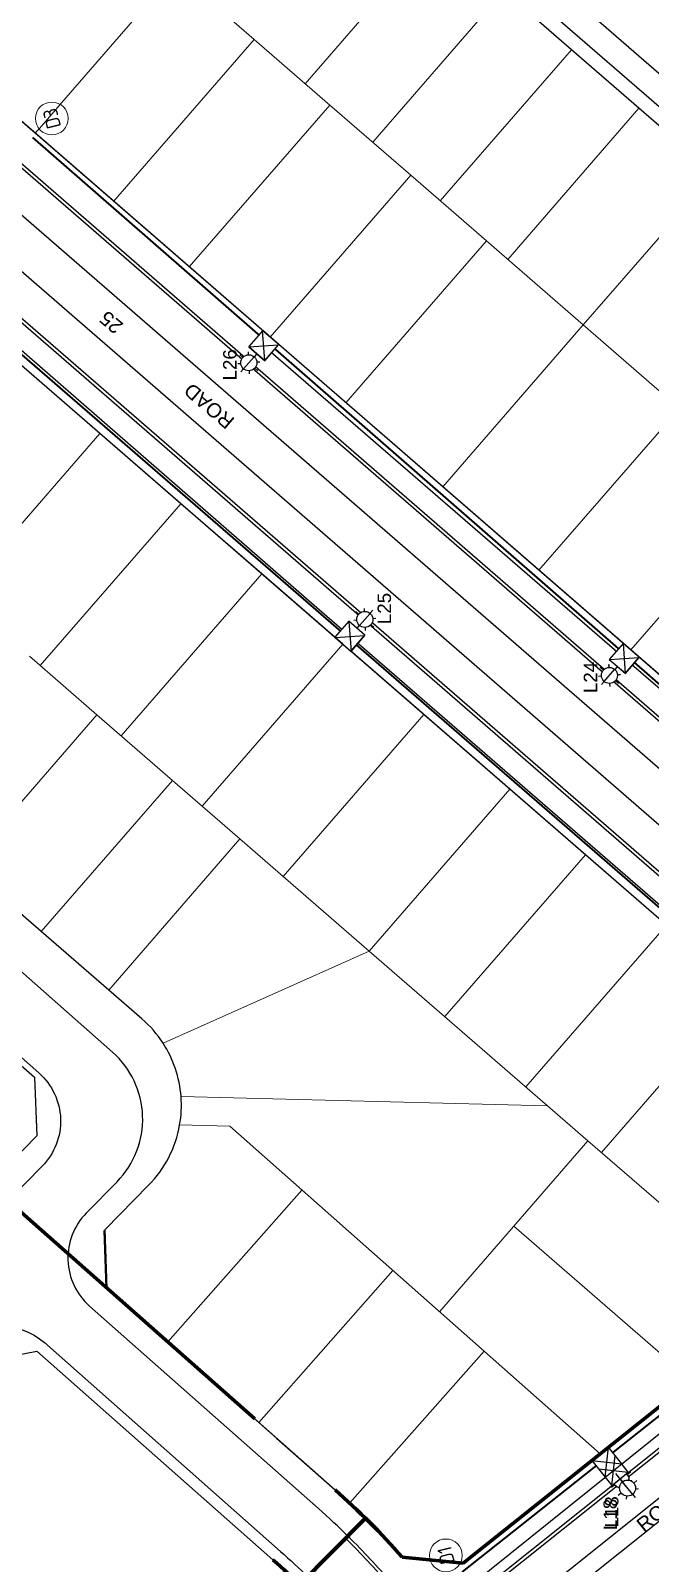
# Model space of a CAD drawing. Extents: x 294483 to 298631, y 6233899 to 6239242.
# Drawn here: x 296394.3 to 296481, y 6237020.1 to 6237234.5 of the extents above; entities that cross this region are included whole.
import ezdxf
from ezdxf.enums import TextEntityAlignment as Align

# ---------------------------------------------------------------- set-up
doc = ezdxf.new("R2010")
doc.units = 0
for name, color, linetype in [('_User Duct ID', 3, 'Continuous'), ('_USER_SITEPLAN', 7, 'Continuous'), ('_User_SLCP', 6, 'Continuous'), ('Equip_SP_SL_NEW', 2, 'Continuous'), ('Mains_SL_NEW_C57', 2, 'Continuous'), ('Notes', 7, 'Continuous'), ('SupportsOH_SP_TR_HV_LV_SL_EXT', 7, 'Continuous'), ('SupportsUG_SP_LV_SL_NEW', 2, 'Continuous'), ('Trench_SP_NEW', 2, 'Continuous')]:
    doc.layers.add(name, color=color, linetype=linetype)
doc.layers.add('Cadastre Land Parcels_SP_EXT', color=9, linetype='Continuous', lineweight=5)
doc.styles.add('iecARIAL', font='arial.ttf', dxfattribs={"height": 2})
doc.styles.add('POLE_LABEL', font='arial.ttf')
doc.styles.add('SL_LABEL', font='arial.ttf')
doc.styles.get("Standard").update_dxf_attribs({"font": 'isocp.shx'})
doc.linetypes.add('Cable 5', pattern='A,10,-1,["o",Standard,S=2,R=0,X=-1,Y=-0.7],-1e-05,["o",Standard,S=2,R=0,X=-0.2,Y=-0.7],-1.2', length=12.20001)
doc.linetypes.add('IE Trench HV', pattern='A,7,-0.2,["/",Standard,S=3,R=0,X=0.6,Y=-1.4],-2.5', length=9.7)

# ---------------------------------------------------------------- blocks, each defined once
blk = doc.blocks.new('*U24')
blk.add_line((0, 0), (0, 0))
for tag, p, flags in [('Z', (0, 0), 1), ('OPERATED_BY', (0, -9.61), 9)]:
    blk.add_attdef(tag, p, '', height=0.2, dxfattribs=dict(flags=flags))
at = {"style": 'SL_LABEL', "flags": 9}
blk.add_attdef('STREET_CODE', text='', height=0.2, dxfattribs=at).set_placement((0, -0.2), align=Align.MIDDLE_LEFT)
for tag, height, flags, p in [('STATE', 0.2, 9, (0, -2)), ('CONSTRUCTED_VOLTAGE', 0.2, 9, (0, -0.4)), ('CONTROL_TYPE', 0.2, 9, (0, -0.6)), ('LANTERN_PURPOSE', 0.2, 9, (0, -0.8)), ('LANTERN_TYPE', 0.2, 9, (0, -1)), ('NO_PHASES', 0.2, 9, (0, -1.2)), ('OPERATING_VOLTAGE', 0.2, 9, (0, -1.4)), ('ORIENTATION', 0.2, 9, (0, -1.6)), ('OWNED_BY', 0.2, 9, (0, -1.8)), ('USAGE', 0.2, 9, (0, -2.2)), ('CEXIST', 0.2, 9, (0, -2.4)), ('CNEW', 0.2, 9, (0, -2.6)), ('CNUMBER', 0.2, 9, (0, -2.8)), ('LNUMBER', 2.5, 8, (1.2, -2.8)), ('CREMOVE', 0.2, 9, (0, -3)), ('CREPLACE', 0.2, 9, (0, -3.2)), ('LKINGHEIGHT', 0.2, 9, (0, -3.4)), ('LBRACKET', 0.2, 9, (0, -3.6)), ('LBRACKETVOCAB', 0.2, 9, (0, -3.8)), ('LCATEGORY', 0.2, 9, (0, -4)), ('LCHARGE1', 0.2, 9, (0, -4.2)), ('LCHARGE1PERCENT', 0.2, 9, (0, -4.4)), ('LCHARGE2', 0.2, 9, (0, -4.6)), ('LCHARGE2PERCENT', 0.2, 9, (0, -4.8)), ('LCHARGE3', 0.2, 9, (0, -5)), ('LCHARGE3PERCENT', 0.2, 9, (0, -5.2)), ('LEXIST', 0.2, 9, (0, -5.4)), ('LLAMP', 0.2, 9, (0, -5.6)), ('LLAMPVOCAB', 0.2, 9, (0, -5.8)), ('SUBURB', 0.2, 9, (0, -8.6)), ('LMAST', 0.2, 9, (0, -6)), ('LMASTVOCAB', 0.2, 9, (0, -6.2)), ('LNEW', 0.2, 9, (0, -6.4)), ('LANTNUMBER', 0.2, 9, (0, -6.6)), ('LOUTREACH', 0.2, 9, (0, -7)), ('LOUTREACHVOCAB', 0.2, 9, (0, -7.2)), ('LRATECODE', 0.2, 9, (0, -7.4)), ('LREMOVE', 0.2, 9, (0, -7.6)), ('LREPLACE', 0.2, 9, (0, -7.8)), ('LTYPE', 0.2, 9, (0, -8)), ('LTYPEVOCAB', 0.2, 9, (0, -8.2)), ('LEGEND', 0.2, 9, (0, -8.4)), ('STREETNAME', 0.2, 9, (0, -8.8)), ('LOCATION', 0.2, 9, (0, -9)), ('NOTES', 0.2, 9, (0, -9.2)), ('MAINTAINED_BY', 0.2, 9, (0, -9.86))]:
    blk.add_attdef(tag, text='', height=height, dxfattribs=dict(flags=flags)).set_placement(p, align=Align.MIDDLE_LEFT)
at = {"color": 82, "lineweight": 25, "true_color": 0x23df20}
blk.add_wipeout([(0, 5.72), (-0.43, 5.65), (-0.86, 5.45), (-1.18, 5.14), (-1.35, 4.86), (-1.5, 4.22), (-1.33, 3.53), (-1.06, 3.16), (-0.61, 2.85), (0, 2.72), (0.67, 2.87), (1.06, 3.16), (1.35, 3.57), (1.5, 4.22), (1.39, 4.77), (1.06, 5.28), (0.64, 5.58)], dxfattribs=at)
for p, q in [((0, 5.72), (0, 6.47)), ((-2.25, 4.22), (-1.5, 4.22)), ((-1.46, 5.68), (-1.06, 5.28)), ((-1.46, 2.76), (-1.06, 3.16)), ((1.46, 5.68), (1.06, 5.28)), ((1.46, 2.76), (1.06, 3.16)), ((1.5, 4.22), (2.25, 4.22)), ((0, 0), (0, 2.72))]:
    blk.add_line(p, q)
blk.add_circle((0, 4.22), 1.5)
blk = doc.blocks.new('COLUMN_NEW')
at = {"flags": 1}
blk.add_attdef('Z', text='', height=0.2, dxfattribs=at).set_placement((1.5, -2.8), align=Align.MIDDLE_LEFT)
blk.add_wipeout([(-1.485, -1.485), (1.485, -1.485), (1.485, 1.485), (-1.485, 1.485)])
at = {"lineweight": -3}
blk.add_lwpolyline([(-1.485, -1.485), (1.485, -1.485), (1.485, 1.485), (-1.485, 1.485)], close=True, dxfattribs=at)
for tag, height, flags, p in [('ASSET_NUM', 2.5, 8, (2, 2)), ('STREET_CODE', 0.2, 9, (1.5, 0)), ('STATE', 0.2, 9, (1.5, -1)), ('SUBURB', 0.2, 9, (1.5, -1.8)), ('STREETNAME', 0.2, 9, (1.5, -2)), ('COLUMN_TYPE', 0.2, 9, (1.5, -0.2)), ('OWNED_BY', 0.2, 9, (1.5, -0.4)), ('OPERATED_BY', 0.2, 9, (1.5, -0.6)), ('MAINTAINED_BY', 0.2, 9, (1.5, -0.8)), ('USAGE', 0.2, 9, (1.5, -1.2)), ('LEGEND', 0.2, 9, (1.5, -1.4)), ('PARENT', 0.2, 9, (1.5, -1.6)), ('LOCATION', 0.2, 9, (1.5, -2.2)), ('NOTES', 0.2, 9, (1.5, -2.4)), ('LABEL_ALIGNMENT', 0.2, 9, (1.5, -2.6))]:
    blk.add_attdef(tag, text='', height=height, dxfattribs=dict(flags=flags)).set_placement(p, align=Align.MIDDLE_LEFT)
at = {"style": 'POLE_LABEL', "flags": 9}
blk.add_attdef('STRUCTURE_PLANT_NUMBER', text='', height=0.2, dxfattribs=at).set_placement((1.5, 0.242), align=Align.MIDDLE_LEFT)
blk = doc.blocks.new('*U68')
blk.add_line((0, 0), (0, 0))
for tag, p, flags in [('Z', (0, 0), 1), ('OPERATED_BY', (0, -9.61), 9)]:
    blk.add_attdef(tag, p, '', height=0.2, dxfattribs=dict(flags=flags))
at = {"style": 'SL_LABEL', "flags": 9}
blk.add_attdef('STREET_CODE', text='', height=0.2, dxfattribs=at).set_placement((0, -0.2), align=Align.MIDDLE_LEFT)
for tag, height, flags, p in [('STATE', 0.2, 9, (0, -2)), ('CONSTRUCTED_VOLTAGE', 0.2, 9, (0, -0.4)), ('CONTROL_TYPE', 0.2, 9, (0, -0.6)), ('LANTERN_PURPOSE', 0.2, 9, (0, -0.8)), ('LANTERN_TYPE', 0.2, 9, (0, -1)), ('NO_PHASES', 0.2, 9, (0, -1.2)), ('OPERATING_VOLTAGE', 0.2, 9, (0, -1.4)), ('ORIENTATION', 0.2, 9, (0, -1.6)), ('OWNED_BY', 0.2, 9, (0, -1.8)), ('USAGE', 0.2, 9, (0, -2.2)), ('CEXIST', 0.2, 9, (0, -2.4)), ('CNEW', 0.2, 9, (0, -2.6)), ('CNUMBER', 0.2, 9, (0, -2.8)), ('LNUMBER', 2.5, 8, (1.2, -2.8)), ('CREMOVE', 0.2, 9, (0, -3)), ('CREPLACE', 0.2, 9, (0, -3.2)), ('LKINGHEIGHT', 0.2, 9, (0, -3.4)), ('LBRACKET', 0.2, 9, (0, -3.6)), ('LBRACKETVOCAB', 0.2, 9, (0, -3.8)), ('LCATEGORY', 0.2, 9, (0, -4)), ('LCHARGE1', 0.2, 9, (0, -4.2)), ('LCHARGE1PERCENT', 0.2, 9, (0, -4.4)), ('LCHARGE2', 0.2, 9, (0, -4.6)), ('LCHARGE2PERCENT', 0.2, 9, (0, -4.8)), ('LCHARGE3', 0.2, 9, (0, -5)), ('LCHARGE3PERCENT', 0.2, 9, (0, -5.2)), ('LEXIST', 0.2, 9, (0, -5.4)), ('LLAMP', 0.2, 9, (0, -5.6)), ('LLAMPVOCAB', 0.2, 9, (0, -5.8)), ('SUBURB', 0.2, 9, (0, -8.6)), ('LMAST', 0.2, 9, (0, -6)), ('LMASTVOCAB', 0.2, 9, (0, -6.2)), ('LNEW', 0.2, 9, (0, -6.4)), ('LANTNUMBER', 0.2, 9, (0, -6.6)), ('LOUTREACH', 0.2, 9, (0, -7)), ('LOUTREACHVOCAB', 0.2, 9, (0, -7.2)), ('LRATECODE', 0.2, 9, (0, -7.4)), ('LREMOVE', 0.2, 9, (0, -7.6)), ('LREPLACE', 0.2, 9, (0, -7.8)), ('LTYPE', 0.2, 9, (0, -8)), ('LTYPEVOCAB', 0.2, 9, (0, -8.2)), ('LEGEND', 0.2, 9, (0, -8.4)), ('STREETNAME', 0.2, 9, (0, -8.8)), ('LOCATION', 0.2, 9, (0, -9)), ('NOTES', 0.2, 9, (0, -9.2)), ('MAINTAINED_BY', 0.2, 9, (0, -9.86))]:
    blk.add_attdef(tag, text='', height=height, dxfattribs=dict(flags=flags)).set_placement(p, align=Align.MIDDLE_LEFT)
at = {"color": 82, "lineweight": 25, "true_color": 0x23df20}
blk.add_wipeout([(0, 5.72), (-0.43, 5.65), (-0.86, 5.45), (-1.18, 5.14), (-1.35, 4.86), (-1.5, 4.22), (-1.33, 3.53), (-1.06, 3.16), (-0.61, 2.85), (0, 2.72), (0.67, 2.87), (1.06, 3.16), (1.35, 3.57), (1.5, 4.22), (1.39, 4.77), (1.06, 5.28), (0.64, 5.58)], dxfattribs=at)
for p, q in [((0, 5.72), (0, 6.47)), ((-2.25, 4.22), (-1.5, 4.22)), ((-1.46, 5.68), (-1.06, 5.28)), ((-1.46, 2.76), (-1.06, 3.16)), ((1.46, 5.68), (1.06, 5.28)), ((1.46, 2.76), (1.06, 3.16)), ((1.5, 4.22), (2.25, 4.22)), ((0, 0), (0, 2.72))]:
    blk.add_line(p, q)
blk.add_circle((0, 4.22), 1.5)
blk = doc.blocks.new('*U67')
blk.add_line((0, 0), (0, 0))
for tag, p, flags in [('Z', (0, 0), 1), ('OPERATED_BY', (0, -9.61), 9)]:
    blk.add_attdef(tag, p, '', height=0.2, dxfattribs=dict(flags=flags))
at = {"style": 'SL_LABEL', "flags": 9}
blk.add_attdef('STREET_CODE', text='', height=0.2, dxfattribs=at).set_placement((0, -0.2), align=Align.MIDDLE_LEFT)
for tag, height, flags, p in [('STATE', 0.2, 9, (0, -2)), ('CONSTRUCTED_VOLTAGE', 0.2, 9, (0, -0.4)), ('CONTROL_TYPE', 0.2, 9, (0, -0.6)), ('LANTERN_PURPOSE', 0.2, 9, (0, -0.8)), ('LANTERN_TYPE', 0.2, 9, (0, -1)), ('NO_PHASES', 0.2, 9, (0, -1.2)), ('OPERATING_VOLTAGE', 0.2, 9, (0, -1.4)), ('ORIENTATION', 0.2, 9, (0, -1.6)), ('OWNED_BY', 0.2, 9, (0, -1.8)), ('USAGE', 0.2, 9, (0, -2.2)), ('CEXIST', 0.2, 9, (0, -2.4)), ('CNEW', 0.2, 9, (0, -2.6)), ('CNUMBER', 0.2, 9, (0, -2.8)), ('LNUMBER', 2.5, 8, (1.2, -2.8)), ('CREMOVE', 0.2, 9, (0, -3)), ('CREPLACE', 0.2, 9, (0, -3.2)), ('LKINGHEIGHT', 0.2, 9, (0, -3.4)), ('LBRACKET', 0.2, 9, (0, -3.6)), ('LBRACKETVOCAB', 0.2, 9, (0, -3.8)), ('LCATEGORY', 0.2, 9, (0, -4)), ('LCHARGE1', 0.2, 9, (0, -4.2)), ('LCHARGE1PERCENT', 0.2, 9, (0, -4.4)), ('LCHARGE2', 0.2, 9, (0, -4.6)), ('LCHARGE2PERCENT', 0.2, 9, (0, -4.8)), ('LCHARGE3', 0.2, 9, (0, -5)), ('LCHARGE3PERCENT', 0.2, 9, (0, -5.2)), ('LEXIST', 0.2, 9, (0, -5.4)), ('LLAMP', 0.2, 9, (0, -5.6)), ('LLAMPVOCAB', 0.2, 9, (0, -5.8)), ('SUBURB', 0.2, 9, (0, -8.6)), ('LMAST', 0.2, 9, (0, -6)), ('LMASTVOCAB', 0.2, 9, (0, -6.2)), ('LNEW', 0.2, 9, (0, -6.4)), ('LANTNUMBER', 0.2, 9, (0, -6.6)), ('LOUTREACH', 0.2, 9, (0, -7)), ('LOUTREACHVOCAB', 0.2, 9, (0, -7.2)), ('LRATECODE', 0.2, 9, (0, -7.4)), ('LREMOVE', 0.2, 9, (0, -7.6)), ('LREPLACE', 0.2, 9, (0, -7.8)), ('LTYPE', 0.2, 9, (0, -8)), ('LTYPEVOCAB', 0.2, 9, (0, -8.2)), ('LEGEND', 0.2, 9, (0, -8.4)), ('STREETNAME', 0.2, 9, (0, -8.8)), ('LOCATION', 0.2, 9, (0, -9)), ('NOTES', 0.2, 9, (0, -9.2)), ('MAINTAINED_BY', 0.2, 9, (0, -9.86))]:
    blk.add_attdef(tag, text='', height=height, dxfattribs=dict(flags=flags)).set_placement(p, align=Align.MIDDLE_LEFT)
at = {"color": 82, "lineweight": 25, "true_color": 0x23df20}
blk.add_wipeout([(0, 5.72), (-0.43, 5.65), (-0.86, 5.45), (-1.18, 5.14), (-1.35, 4.86), (-1.5, 4.22), (-1.33, 3.53), (-1.06, 3.16), (-0.61, 2.85), (0, 2.72), (0.67, 2.87), (1.06, 3.16), (1.35, 3.57), (1.5, 4.22), (1.39, 4.77), (1.06, 5.28), (0.64, 5.58)], dxfattribs=at)
for p, q in [((0, 5.72), (0, 6.47)), ((-2.25, 4.22), (-1.5, 4.22)), ((-1.46, 5.68), (-1.06, 5.28)), ((-1.46, 2.76), (-1.06, 3.16)), ((1.46, 5.68), (1.06, 5.28)), ((1.46, 2.76), (1.06, 3.16)), ((1.5, 4.22), (2.25, 4.22)), ((0, 0), (0, 2.72))]:
    blk.add_line(p, q)
blk.add_circle((0, 4.22), 1.5)
blk = doc.blocks.new('*U73')
blk.add_line((0, 0), (0, 0))
for tag, p, flags in [('Z', (0, 0), 1), ('OPERATED_BY', (0, -9.61), 9)]:
    blk.add_attdef(tag, p, '', height=0.2, dxfattribs=dict(flags=flags))
at = {"style": 'SL_LABEL', "flags": 9}
blk.add_attdef('STREET_CODE', text='', height=0.2, dxfattribs=at).set_placement((0, -0.2), align=Align.MIDDLE_LEFT)
for tag, height, flags, p in [('STATE', 0.2, 9, (0, -2)), ('CONSTRUCTED_VOLTAGE', 0.2, 9, (0, -0.4)), ('CONTROL_TYPE', 0.2, 9, (0, -0.6)), ('LANTERN_PURPOSE', 0.2, 9, (0, -0.8)), ('LANTERN_TYPE', 0.2, 9, (0, -1)), ('NO_PHASES', 0.2, 9, (0, -1.2)), ('OPERATING_VOLTAGE', 0.2, 9, (0, -1.4)), ('ORIENTATION', 0.2, 9, (0, -1.6)), ('OWNED_BY', 0.2, 9, (0, -1.8)), ('USAGE', 0.2, 9, (0, -2.2)), ('CEXIST', 0.2, 9, (0, -2.4)), ('CNEW', 0.2, 9, (0, -2.6)), ('CNUMBER', 0.2, 9, (0, -2.8)), ('LNUMBER', 2.5, 8, (1.2, -2.8)), ('CREMOVE', 0.2, 9, (0, -3)), ('CREPLACE', 0.2, 9, (0, -3.2)), ('LKINGHEIGHT', 0.2, 9, (0, -3.4)), ('LBRACKET', 0.2, 9, (0, -3.6)), ('LBRACKETVOCAB', 0.2, 9, (0, -3.8)), ('LCATEGORY', 0.2, 9, (0, -4)), ('LCHARGE1', 0.2, 9, (0, -4.2)), ('LCHARGE1PERCENT', 0.2, 9, (0, -4.4)), ('LCHARGE2', 0.2, 9, (0, -4.6)), ('LCHARGE2PERCENT', 0.2, 9, (0, -4.8)), ('LCHARGE3', 0.2, 9, (0, -5)), ('LCHARGE3PERCENT', 0.2, 9, (0, -5.2)), ('LEXIST', 0.2, 9, (0, -5.4)), ('LLAMP', 0.2, 9, (0, -5.6)), ('LLAMPVOCAB', 0.2, 9, (0, -5.8)), ('SUBURB', 0.2, 9, (0, -8.6)), ('LMAST', 0.2, 9, (0, -6)), ('LMASTVOCAB', 0.2, 9, (0, -6.2)), ('LNEW', 0.2, 9, (0, -6.4)), ('LANTNUMBER', 0.2, 9, (0, -6.6)), ('LOUTREACH', 0.2, 9, (0, -7)), ('LOUTREACHVOCAB', 0.2, 9, (0, -7.2)), ('LRATECODE', 0.2, 9, (0, -7.4)), ('LREMOVE', 0.2, 9, (0, -7.6)), ('LREPLACE', 0.2, 9, (0, -7.8)), ('LTYPE', 0.2, 9, (0, -8)), ('LTYPEVOCAB', 0.2, 9, (0, -8.2)), ('LEGEND', 0.2, 9, (0, -8.4)), ('STREETNAME', 0.2, 9, (0, -8.8)), ('LOCATION', 0.2, 9, (0, -9)), ('NOTES', 0.2, 9, (0, -9.2)), ('MAINTAINED_BY', 0.2, 9, (0, -9.86))]:
    blk.add_attdef(tag, text='', height=height, dxfattribs=dict(flags=flags)).set_placement(p, align=Align.MIDDLE_LEFT)
at = {"color": 82, "lineweight": 25, "true_color": 0x23df20}
blk.add_wipeout([(0, 5.72), (-0.43, 5.65), (-0.86, 5.45), (-1.18, 5.14), (-1.35, 4.86), (-1.5, 4.22), (-1.33, 3.53), (-1.06, 3.16), (-0.61, 2.85), (0, 2.72), (0.67, 2.87), (1.06, 3.16), (1.35, 3.57), (1.5, 4.22), (1.39, 4.77), (1.06, 5.28), (0.64, 5.58)], dxfattribs=at)
for p, q in [((0, 5.72), (0, 6.47)), ((-2.25, 4.22), (-1.5, 4.22)), ((-1.46, 5.68), (-1.06, 5.28)), ((-1.46, 2.76), (-1.06, 3.16)), ((1.46, 5.68), (1.06, 5.28)), ((1.46, 2.76), (1.06, 3.16)), ((1.5, 4.22), (2.25, 4.22)), ((0, 0), (0, 2.72))]:
    blk.add_line(p, q)
blk.add_circle((0, 4.22), 1.5)
blk = doc.blocks.new('*U91')
blk.add_line((0, 0), (0, 0))
for tag, p, flags in [('Z', (0, 0), 1), ('OPERATED_BY', (0, -9.61), 9)]:
    blk.add_attdef(tag, p, '', height=0.2, dxfattribs=dict(flags=flags))
at = {"style": 'SL_LABEL', "flags": 9}
blk.add_attdef('STREET_CODE', text='', height=0.2, dxfattribs=at).set_placement((0, -0.2), align=Align.MIDDLE_LEFT)
for tag, height, flags, p in [('STATE', 0.2, 9, (0, -2)), ('CONSTRUCTED_VOLTAGE', 0.2, 9, (0, -0.4)), ('CONTROL_TYPE', 0.2, 9, (0, -0.6)), ('LANTERN_PURPOSE', 0.2, 9, (0, -0.8)), ('LANTERN_TYPE', 0.2, 9, (0, -1)), ('NO_PHASES', 0.2, 9, (0, -1.2)), ('OPERATING_VOLTAGE', 0.2, 9, (0, -1.4)), ('ORIENTATION', 0.2, 9, (0, -1.6)), ('OWNED_BY', 0.2, 9, (0, -1.8)), ('USAGE', 0.2, 9, (0, -2.2)), ('CEXIST', 0.2, 9, (0, -2.4)), ('CNEW', 0.2, 9, (0, -2.6)), ('CNUMBER', 0.2, 9, (0, -2.8)), ('LNUMBER', 2.5, 8, (1.2, -2.8)), ('CREMOVE', 0.2, 9, (0, -3)), ('CREPLACE', 0.2, 9, (0, -3.2)), ('LKINGHEIGHT', 0.2, 9, (0, -3.4)), ('LBRACKET', 0.2, 9, (0, -3.6)), ('LBRACKETVOCAB', 0.2, 9, (0, -3.8)), ('LCATEGORY', 0.2, 9, (0, -4)), ('LCHARGE1', 0.2, 9, (0, -4.2)), ('LCHARGE1PERCENT', 0.2, 9, (0, -4.4)), ('LCHARGE2', 0.2, 9, (0, -4.6)), ('LCHARGE2PERCENT', 0.2, 9, (0, -4.8)), ('LCHARGE3', 0.2, 9, (0, -5)), ('LCHARGE3PERCENT', 0.2, 9, (0, -5.2)), ('LEXIST', 0.2, 9, (0, -5.4)), ('LLAMP', 0.2, 9, (0, -5.6)), ('LLAMPVOCAB', 0.2, 9, (0, -5.8)), ('SUBURB', 0.2, 9, (0, -8.6)), ('LMAST', 0.2, 9, (0, -6)), ('LMASTVOCAB', 0.2, 9, (0, -6.2)), ('LNEW', 0.2, 9, (0, -6.4)), ('LANTNUMBER', 0.2, 9, (0, -6.6)), ('LOUTREACH', 0.2, 9, (0, -7)), ('LOUTREACHVOCAB', 0.2, 9, (0, -7.2)), ('LRATECODE', 0.2, 9, (0, -7.4)), ('LREMOVE', 0.2, 9, (0, -7.6)), ('LREPLACE', 0.2, 9, (0, -7.8)), ('LTYPE', 0.2, 9, (0, -8)), ('LTYPEVOCAB', 0.2, 9, (0, -8.2)), ('LEGEND', 0.2, 9, (0, -8.4)), ('STREETNAME', 0.2, 9, (0, -8.8)), ('LOCATION', 0.2, 9, (0, -9)), ('NOTES', 0.2, 9, (0, -9.2)), ('MAINTAINED_BY', 0.2, 9, (0, -9.86))]:
    blk.add_attdef(tag, text='', height=height, dxfattribs=dict(flags=flags)).set_placement(p, align=Align.MIDDLE_LEFT)
at = {"color": 82, "lineweight": 25, "true_color": 0x23df20}
blk.add_wipeout([(0, 5.72), (-0.43, 5.65), (-0.86, 5.45), (-1.18, 5.14), (-1.35, 4.86), (-1.5, 4.22), (-1.33, 3.53), (-1.06, 3.16), (-0.61, 2.85), (0, 2.72), (0.67, 2.87), (1.06, 3.16), (1.35, 3.57), (1.5, 4.22), (1.39, 4.77), (1.06, 5.28), (0.64, 5.58)], dxfattribs=at)
for p, q in [((0, 5.72), (0, 6.47)), ((-2.25, 4.22), (-1.5, 4.22)), ((-1.46, 5.68), (-1.06, 5.28)), ((-1.46, 2.76), (-1.06, 3.16)), ((1.46, 5.68), (1.06, 5.28)), ((1.46, 2.76), (1.06, 3.16)), ((1.5, 4.22), (2.25, 4.22)), ((0, 0), (0, 2.72))]:
    blk.add_line(p, q)
blk.add_circle((0, 4.22), 1.5)
blk = doc.blocks.new('*U93')
blk.add_line((0, 0), (0, 0))
for tag, p, flags in [('Z', (0, 0), 1), ('OPERATED_BY', (0, -9.61), 9)]:
    blk.add_attdef(tag, p, '', height=0.2, dxfattribs=dict(flags=flags))
at = {"style": 'SL_LABEL', "flags": 9}
blk.add_attdef('STREET_CODE', text='', height=0.2, dxfattribs=at).set_placement((0, -0.2), align=Align.MIDDLE_LEFT)
for tag, height, flags, p in [('STATE', 0.2, 9, (0, -2)), ('CONSTRUCTED_VOLTAGE', 0.2, 9, (0, -0.4)), ('CONTROL_TYPE', 0.2, 9, (0, -0.6)), ('LANTERN_PURPOSE', 0.2, 9, (0, -0.8)), ('LANTERN_TYPE', 0.2, 9, (0, -1)), ('NO_PHASES', 0.2, 9, (0, -1.2)), ('OPERATING_VOLTAGE', 0.2, 9, (0, -1.4)), ('ORIENTATION', 0.2, 9, (0, -1.6)), ('OWNED_BY', 0.2, 9, (0, -1.8)), ('USAGE', 0.2, 9, (0, -2.2)), ('CEXIST', 0.2, 9, (0, -2.4)), ('CNEW', 0.2, 9, (0, -2.6)), ('CNUMBER', 0.2, 9, (0, -2.8)), ('LNUMBER', 2.5, 8, (1.2, -2.8)), ('CREMOVE', 0.2, 9, (0, -3)), ('CREPLACE', 0.2, 9, (0, -3.2)), ('LKINGHEIGHT', 0.2, 9, (0, -3.4)), ('LBRACKET', 0.2, 9, (0, -3.6)), ('LBRACKETVOCAB', 0.2, 9, (0, -3.8)), ('LCATEGORY', 0.2, 9, (0, -4)), ('LCHARGE1', 0.2, 9, (0, -4.2)), ('LCHARGE1PERCENT', 0.2, 9, (0, -4.4)), ('LCHARGE2', 0.2, 9, (0, -4.6)), ('LCHARGE2PERCENT', 0.2, 9, (0, -4.8)), ('LCHARGE3', 0.2, 9, (0, -5)), ('LCHARGE3PERCENT', 0.2, 9, (0, -5.2)), ('LEXIST', 0.2, 9, (0, -5.4)), ('LLAMP', 0.2, 9, (0, -5.6)), ('LLAMPVOCAB', 0.2, 9, (0, -5.8)), ('SUBURB', 0.2, 9, (0, -8.6)), ('LMAST', 0.2, 9, (0, -6)), ('LMASTVOCAB', 0.2, 9, (0, -6.2)), ('LNEW', 0.2, 9, (0, -6.4)), ('LANTNUMBER', 0.2, 9, (0, -6.6)), ('LOUTREACH', 0.2, 9, (0, -7)), ('LOUTREACHVOCAB', 0.2, 9, (0, -7.2)), ('LRATECODE', 0.2, 9, (0, -7.4)), ('LREMOVE', 0.2, 9, (0, -7.6)), ('LREPLACE', 0.2, 9, (0, -7.8)), ('LTYPE', 0.2, 9, (0, -8)), ('LTYPEVOCAB', 0.2, 9, (0, -8.2)), ('LEGEND', 0.2, 9, (0, -8.4)), ('STREETNAME', 0.2, 9, (0, -8.8)), ('LOCATION', 0.2, 9, (0, -9)), ('NOTES', 0.2, 9, (0, -9.2)), ('MAINTAINED_BY', 0.2, 9, (0, -9.86))]:
    blk.add_attdef(tag, text='', height=height, dxfattribs=dict(flags=flags)).set_placement(p, align=Align.MIDDLE_LEFT)
at = {"color": 82, "lineweight": 25, "true_color": 0x23df20}
blk.add_wipeout([(0, 5.72), (-0.43, 5.65), (-0.86, 5.45), (-1.18, 5.14), (-1.35, 4.86), (-1.5, 4.22), (-1.33, 3.53), (-1.06, 3.16), (-0.61, 2.85), (0, 2.72), (0.67, 2.87), (1.06, 3.16), (1.35, 3.57), (1.5, 4.22), (1.39, 4.77), (1.06, 5.28), (0.64, 5.58)], dxfattribs=at)
for p, q in [((0, 5.72), (0, 6.47)), ((-2.25, 4.22), (-1.5, 4.22)), ((-1.46, 5.68), (-1.06, 5.28)), ((-1.46, 2.76), (-1.06, 3.16)), ((1.46, 5.68), (1.06, 5.28)), ((1.46, 2.76), (1.06, 3.16)), ((1.5, 4.22), (2.25, 4.22)), ((0, 0), (0, 2.72))]:
    blk.add_line(p, q)
blk.add_circle((0, 4.22), 1.5)
blk = doc.blocks.new('*U94')
blk.add_line((0, 0), (0, 0))
for tag, p, flags in [('Z', (0, 0), 1), ('OPERATED_BY', (0, -9.61), 9)]:
    blk.add_attdef(tag, p, '', height=0.2, dxfattribs=dict(flags=flags))
at = {"style": 'SL_LABEL', "flags": 9}
blk.add_attdef('STREET_CODE', text='', height=0.2, dxfattribs=at).set_placement((0, -0.2), align=Align.MIDDLE_LEFT)
for tag, height, flags, p in [('STATE', 0.2, 9, (0, -2)), ('CONSTRUCTED_VOLTAGE', 0.2, 9, (0, -0.4)), ('CONTROL_TYPE', 0.2, 9, (0, -0.6)), ('LANTERN_PURPOSE', 0.2, 9, (0, -0.8)), ('LANTERN_TYPE', 0.2, 9, (0, -1)), ('NO_PHASES', 0.2, 9, (0, -1.2)), ('OPERATING_VOLTAGE', 0.2, 9, (0, -1.4)), ('ORIENTATION', 0.2, 9, (0, -1.6)), ('OWNED_BY', 0.2, 9, (0, -1.8)), ('USAGE', 0.2, 9, (0, -2.2)), ('CEXIST', 0.2, 9, (0, -2.4)), ('CNEW', 0.2, 9, (0, -2.6)), ('CNUMBER', 0.2, 9, (0, -2.8)), ('LNUMBER', 2.5, 8, (1.2, -2.8)), ('CREMOVE', 0.2, 9, (0, -3)), ('CREPLACE', 0.2, 9, (0, -3.2)), ('LKINGHEIGHT', 0.2, 9, (0, -3.4)), ('LBRACKET', 0.2, 9, (0, -3.6)), ('LBRACKETVOCAB', 0.2, 9, (0, -3.8)), ('LCATEGORY', 0.2, 9, (0, -4)), ('LCHARGE1', 0.2, 9, (0, -4.2)), ('LCHARGE1PERCENT', 0.2, 9, (0, -4.4)), ('LCHARGE2', 0.2, 9, (0, -4.6)), ('LCHARGE2PERCENT', 0.2, 9, (0, -4.8)), ('LCHARGE3', 0.2, 9, (0, -5)), ('LCHARGE3PERCENT', 0.2, 9, (0, -5.2)), ('LEXIST', 0.2, 9, (0, -5.4)), ('LLAMP', 0.2, 9, (0, -5.6)), ('LLAMPVOCAB', 0.2, 9, (0, -5.8)), ('SUBURB', 0.2, 9, (0, -8.6)), ('LMAST', 0.2, 9, (0, -6)), ('LMASTVOCAB', 0.2, 9, (0, -6.2)), ('LNEW', 0.2, 9, (0, -6.4)), ('LANTNUMBER', 0.2, 9, (0, -6.6)), ('LOUTREACH', 0.2, 9, (0, -7)), ('LOUTREACHVOCAB', 0.2, 9, (0, -7.2)), ('LRATECODE', 0.2, 9, (0, -7.4)), ('LREMOVE', 0.2, 9, (0, -7.6)), ('LREPLACE', 0.2, 9, (0, -7.8)), ('LTYPE', 0.2, 9, (0, -8)), ('LTYPEVOCAB', 0.2, 9, (0, -8.2)), ('LEGEND', 0.2, 9, (0, -8.4)), ('STREETNAME', 0.2, 9, (0, -8.8)), ('LOCATION', 0.2, 9, (0, -9)), ('NOTES', 0.2, 9, (0, -9.2)), ('MAINTAINED_BY', 0.2, 9, (0, -9.86))]:
    blk.add_attdef(tag, text='', height=height, dxfattribs=dict(flags=flags)).set_placement(p, align=Align.MIDDLE_LEFT)
at = {"color": 82, "lineweight": 25, "true_color": 0x23df20}
blk.add_wipeout([(0, 5.72), (-0.43, 5.65), (-0.86, 5.45), (-1.18, 5.14), (-1.35, 4.86), (-1.5, 4.22), (-1.33, 3.53), (-1.06, 3.16), (-0.61, 2.85), (0, 2.72), (0.67, 2.87), (1.06, 3.16), (1.35, 3.57), (1.5, 4.22), (1.39, 4.77), (1.06, 5.28), (0.64, 5.58)], dxfattribs=at)
for p, q in [((0, 5.72), (0, 6.47)), ((-2.25, 4.22), (-1.5, 4.22)), ((-1.46, 5.68), (-1.06, 5.28)), ((-1.46, 2.76), (-1.06, 3.16)), ((1.46, 5.68), (1.06, 5.28)), ((1.46, 2.76), (1.06, 3.16)), ((1.5, 4.22), (2.25, 4.22)), ((0, 0), (0, 2.72))]:
    blk.add_line(p, q)
blk.add_circle((0, 4.22), 1.5)
blk = doc.blocks.new('DUCT_INDICATOR')
at = {"color": 7, "lineweight": 9}
blk.add_attdef('CODE', text='', height=1.8, dxfattribs=at).set_placement((-4.4, 4.91), align=Align.MIDDLE_CENTER)
at = {"color": 7, "linetype": 'Continuous'}
blk.add_wipeout([(0, 2.87), (-0.98, 2.7), (-1.6, 2.39), (-2.18, 1.88), (-2.67, 1.06), (-2.87, 0), (-2.74, -0.87), (-2.4, -1.58), (-1.97, -2.09), (-1.13, -2.64), (-0.48, -2.83), (0.75, -2.78), (1.67, -2.34), (2.39, -1.59), (2.69, -1), (2.84, -0.42), (2.87, 0), (2.82, 0.56), (2.68, 1.05), (2.49, 1.44), (2.19, 1.86), (1.81, 2.23), (1.32, 2.55), (0.85, 2.75)], dxfattribs=at)
at = {"color": 7, "lineweight": 18}
blk.add_circle((0, 0), 2.87, dxfattribs=at)
at = {"color": 7, "lineweight": 9, "flags": 1}
blk.add_attdef('Z', (0, 0), '', height=0.2, dxfattribs=at)

msp = doc.modelspace()

# ---------------------------------------------------------------- linework, layer by layer
at = {"layer": 'Cadastre Land Parcels_SP_EXT'}
for p, q in [((296386.34038, 6237048.05412), (296395.16838, 6237049.74405)), ((296395.16838, 6237049.74405), (296428.18773, 6237020.53599)), ((296446.2706, 6237020.93019), (296454.79848, 6237020.06745))]:
    msp.add_line(p, q, dxfattribs=at)
at = {"layer": 'Mains_SL_NEW_C57', "color": 2, "linetype": 'Cable 5', "ltscale": 0.5, "elevation": 12, "flags": 128}
msp.add_lwpolyline([(296520.46067, 6237073.52197), (296519.97389, 6237077.21057), (296515.49065, 6237082.41302), (296512.56145, 6237085.50968), (296492.86841, 6237102.97928), (296434.33686, 6237153.78068), (296381.38244, 6237199.84732)], dxfattribs=at)
at = {"layer": 'Mains_SL_NEW_C57', "color": 2, "linetype": 'Cable 5', "ltscale": 0.5, "flags": 128}
msp.add_lwpolyline([(296541.77719, 6237095.25899, 0.036623618), (296538.35054, 6237096.0088, -0.061111349), (296533.27864, 6237098.60589), (296477.33651, 6237146.69327), (296426.8839, 6237190.4526)], format="xyb", dxfattribs=at)
at = {"layer": 'Mains_SL_NEW_C57', "color": 2, "linetype": 'Cable 5', "ltscale": 0.5, "elevation": 12, "flags": 128}
msp.add_lwpolyline([(296520.46067, 6237073.52197, -0.140132847), (296515.58438, 6237065.16133), (296489.29273, 6237043.84448), (296436.19798, 6237001.1472, 0.044848005), (296396.45053, 6236963.04887, 0.056759323), (296342.44768, 6236891.61321), (296325.02173, 6236860.40955), (296306.34047, 6236818.52318), (296294.83664, 6236813.90097, 0.056164075), (296271.41304, 6236821.48532)], format="xyb", dxfattribs=at)
at = {"layer": 'Notes'}
for p, q in [((296562.79188, 6237158.56845), (296434.12571, 6237270.24194)), ((296469.92984, 6237231.8837), (296460.48964, 6237240.07715)), ((296479.37004, 6237223.69025), (296469.92984, 6237231.8837)), ((296489.94307, 6237214.51359), (296479.37004, 6237223.69025)), ((296403.96296, 6237178.17683), (296393.38993, 6237187.3535)), ((296415.2912, 6237168.34469), (296403.96296, 6237178.17683)), ((296426.61944, 6237158.51255), (296415.2912, 6237168.34469)), ((296333.17498, 6237155.78268), (296405.74503, 6237091.58902)), ((296461.3175, 6237128.39699), (296449.27591, 6237138.84827)), ((296471.89052, 6237119.22033), (296461.3175, 6237128.39699)), ((296395.77637, 6237108.48301), (296385.20335, 6237117.65967)), ((296483.21876, 6237109.38819), (296471.89052, 6237119.22033)), ((296405.21657, 6237100.28955), (296395.77637, 6237108.48301)), ((296376.6756, 6237103.87519), (296394.8434, 6237088.10677)), ((296409.86233, 6237096.25736), (296405.21657, 6237100.28955)), ((296394.8434, 6237088.10677), (296395.17168, 6237079.89201)), ((296395.17168, 6237079.89201), (296388.51958, 6237073.11503)), ((296406.38371, 6237073.47011), (296402.08019, 6237069.08581)), ((296410.79313, 6237072.96588), (296404.72299, 6237066.78179)), ((296404.85896, 6237058.66173), (296404.57794, 6237066.63405)), ((296405.01405, 6237058.52454), (296404.72299, 6237066.78179)), ((296404.85896, 6237058.66173), (296428.67667, 6237037.59318)), ((296402.54004, 6237056.04019), (296434.54827, 6237027.7265)), ((296386.34038, 6237048.05412), (296395.16838, 6237049.74405)), ((296386.34038, 6237048.05412), (296395.16838, 6237049.74405)), ((296395.16838, 6237049.74405), (296428.18773, 6237020.53599)), ((296395.16838, 6237049.74405), (296428.18773, 6237020.53599)), ((296425.63564, 6237040.28319), (296436.86722, 6237030.34804)), ((296428.67667, 6237037.59318), (296436.86722, 6237030.34804)), ((296446.2706, 6237020.93019), (296454.79848, 6237020.06745))]:
    msp.add_line(p, q, dxfattribs=at)
at = {"layer": 'Notes', "lineweight": 9}
for p, q in [((296432.69612, 6237227.12456), (296451.04945, 6237248.27061)), ((296425.56458, 6237233.31425), (296414.57093, 6237242.85598)), ((296442.13631, 6237218.93111), (296460.48964, 6237240.07715)), ((296425.56458, 6237233.31425), (296405.9003, 6237210.65777)), ((296436.1376, 6237224.13758), (296425.56458, 6237233.31425)), ((296451.57651, 6237210.73766), (296469.92984, 6237231.8837)), ((296436.1376, 6237224.13758), (296416.47332, 6237201.4811)), ((296447.46584, 6237214.30544), (296436.1376, 6237224.13758)), ((296461.01671, 6237202.54421), (296479.37004, 6237223.69025)), ((296458.03887, 6237205.12878), (296447.46584, 6237214.30544)), ((296471.58974, 6237193.36754), (296489.94307, 6237214.51359)), ((296458.03887, 6237205.12878), (296438.37458, 6237182.4723)), ((296471.58974, 6237193.36754), (296458.03887, 6237205.12878)), ((296471.58974, 6237193.36754), (296451.92545, 6237170.71106)), ((296485.05439, 6237181.68114), (296471.58974, 6237193.36754)), ((296465.39011, 6237159.02466), (296485.05439, 6237181.68114)), ((296384.29867, 6237155.52036), (296403.96296, 6237178.17683)), ((296395.62691, 6237145.68822), (296415.2912, 6237168.34469)), ((296406.95515, 6237135.85607), (296426.61944, 6237158.51255)), ((296394.11648, 6237146.99917), (296403.55668, 6237138.80572)), ((296385.20335, 6237117.65967), (296403.55668, 6237138.80572)), ((296403.55668, 6237138.80572), (296414.1297, 6237129.62905)), ((296429.61163, 6237116.19179), (296449.27591, 6237138.84827)), ((296395.77637, 6237108.48301), (296414.1297, 6237129.62905)), ((296414.1297, 6237129.62905), (296423.5699, 6237121.4356)), ((296441.65322, 6237105.74051), (296461.3175, 6237128.39699)), ((296405.21657, 6237100.28955), (296423.5699, 6237121.4356)), ((296423.5699, 6237121.4356), (296441.65322, 6237105.74051)), ((296452.22624, 6237096.56385), (296471.89052, 6237119.22033)), ((296463.55448, 6237086.73171), (296483.21876, 6237109.38819)), ((296412.81949, 6237092.84788), (296441.65322, 6237105.74051)), ((296441.65322, 6237105.74051), (296466.59607, 6237084.09181)), ((296474.1275, 6237077.55504), (296493.79179, 6237100.21152)), ((296466.59607, 6237084.09181), (296415.32807, 6237085.39469)), ((296466.59607, 6237084.09181), (296472.2489, 6237079.18555)), ((296422.14273, 6237081.22022), (296415.13454, 6237081.41209)), ((296451.4863, 6237055.26363), (296472.2489, 6237079.18555)), ((296472.2489, 6237079.18555), (296499.3392, 6237055.67301)), ((296432.24307, 6237072.28571), (296413.46085, 6237051.05267)), ((296486.76144, 6237045.61843), (296461.8676, 6237067.22459)), ((296444.97627, 6237061.02224), (296426.19407, 6237039.78922)), ((296457.70946, 6237049.75878), (296438.92728, 6237028.52578))]:
    msp.add_line(p, q, dxfattribs=at)
at = {"layer": 'Notes', "lineweight": 70}
for p, q in [((296388.51958, 6237073.11503), (296425.63564, 6237040.28319)), ((296431.9195, 6237017.05057), (296441.11686, 6237026.37895))]:
    msp.add_line(p, q, dxfattribs=at)
at = {"layer": 'Notes', "color": 254, "true_color": 0xd1d1d1}
for p, q in [((296457.17297, 6237016.2045), (296514.07255, 6237061.68974)), ((296457.45396, 6237015.853), (296514.35353, 6237061.33824)), ((296517.50678, 6237057.39368), (296451.08492, 6237004.29635))]:
    msp.add_line(p, q, dxfattribs=at)
at = {"layer": 'Notes', "flags": 128}
msp.add_lwpolyline([(296532.86497, 6237100.46107), (296384.10978, 6237229.57046, -0.065497331), (296379.6976, 6237234.54884), (296377.63137, 6237237.60585)], format="xyb", dxfattribs=at)
at = {"layer": 'Notes', "color": 254, "true_color": 0xd1d1d1}
for points in [[(296529.62036, 6237096.72275), (296380.86517, 6237225.83214, -0.065497331), (296375.59651, 6237231.77692), (296375.15785, 6237232.42592)], [(296529.91532, 6237097.0626), (296381.16014, 6237226.17199, -0.065497331), (296375.96934, 6237232.02891), (296375.53068, 6237232.67791)], [(296438.4297, 6237023.48121, -0.021063221), (296444.36872, 6237017.09565)], [(296438.74602, 6237023.80129, -0.021063221), (296444.71085, 6237017.38797)]]:
    msp.add_lwpolyline(points, format="xyb", dxfattribs=at)
at = {"layer": 'Notes', "color": 254, "true_color": 0xd1d1d1, "flags": 128}
msp.add_lwpolyline([(296370.29804, 6237228.44928), (296522.95259, 6237095.95551, -0.414213562), (296523.00246, 6237095.25016), (296519.72508, 6237091.47408, -0.414213562), (296519.01973, 6237091.42421), (296366.36518, 6237223.91798)], format="xyb", dxfattribs=at)
msp.add_lwpolyline([(296514.72481, 6237088.00164), (296362.82561, 6237219.83981)], dxfattribs=at)
at = {"layer": 'Notes', "color": 254, "true_color": 0xd1d1d1}
for points in [[(296515.01977, 6237088.34149), (296363.12057, 6237220.17966)], [(296452.64594, 6237002.3436), (296518.55946, 6237055.03449)]]:
    msp.add_lwpolyline(points, dxfattribs=at)
at = {"layer": 'Notes', "flags": 128}
for points in [[(296511.77516, 6237084.60317), (296359.87597, 6237216.44134)], [(296454.79848, 6237020.06745), (296499.3392, 6237055.67301)]]:
    msp.add_lwpolyline(points, dxfattribs=at)
at = {"layer": 'Notes'}
for points in [[(296318.58336, 6237145.28615, -0.434534631), (296331.83433, 6237144.95275), (296395.44301, 6237088.6861, -0.429489449), (296395.90286, 6237075.64049), (296361.53207, 6237040.62447)], [(296301.93025, 6236892.46716, 0.04931185), (296281.85546, 6236896.91835), (296268.22339, 6236898.55735, -0.414620859), (296260.36359, 6236908.57977), (296260.73636, 6236911.64425, -0.165242908), (296273.43229, 6236938.02285), (296383.84263, 6237050.50588, -0.399100934), (296396.22851, 6237050.94247), (296429.24782, 6237021.73441, -0.013817626), (296433.12266, 6237018.11113)]]:
    msp.add_lwpolyline(points, format="xyb", dxfattribs=at)
for centre, radius, start, end in [((296399.37471, 6237084.1739), 16, 32.8283125, 49.044242), ((296399.37471, 6237084.1739), 16, 4.375872, 32.8283125), ((296397.46307, 6237082.22638), 12.5, 315.5327778, 48.5048281), ((296399.37471, 6237084.1739), 16, 350.0601895, 4.375872), ((296399.37471, 6237084.1739), 16, 315.5327778, 350.0601895), ((296408.50305, 6237062.7813), 9, 135.5327778, 228.5048248), ((296365.64235, 6236949.82931), 107.5, 45.8712652, 48.5048248), ((296365.64235, 6236949.82931), 104, 45.3382607, 48.5048248), ((296365.64235, 6236949.82931), 107.5, 41.4070028, 45.8712652), ((296365.64235, 6236949.82931), 107.5, 41.4070028, 45.8712652), ((296365.64235, 6236949.82931), 94.4, 41.7662297, 48.5048238), ((296365.64235, 6236949.82931), 94.4, 41.7662297, 48.5048238)]:
    msp.add_arc(centre, radius, start, end, dxfattribs=at)
at = {"layer": 'Notes', "lineweight": 70}
for radius, start, end in [(107.5, 41.4070027, 48.5048248), (94.4, 41.7662307, 48.5048249)]:
    msp.add_arc((296365.64235, 6236949.82931), radius, start, end, dxfattribs=at)
at = {"layer": 'Trench_SP_NEW', "color": 10, "linetype": 'IE Trench HV', "lineweight": 35, "ltscale": 0.35, "flags": 128}
for points in [[(296512.56173, 6237085.50943), (296381.12868, 6237199.55481)], [(296454.6777, 6237018.87355), (296454.6777, 6237018.87355), (296454.6777, 6237018.87355), (296512.67316, 6237064.81772)]]:
    msp.add_lwpolyline(points, dxfattribs=at)

# ---------------------------------------------------------------- texts
at = {"layer": 'Notes', "style": 'iecARIAL'}
for s, rotation, p in [('ROAD                25', 139.5131491, (296422.96538, 6237180.16468)), ('ROAD                             1', 39.1436224, (296480.07709, 6237024.31885))]:
    msp.add_text(s, height=2, rotation=rotation, dxfattribs=at).set_placement(p)

# ---------------------------------------------------------------- next in the draw order: block references
at = {"layer": '_User Duct ID'}
ref = msp.add_blockref('DUCT_INDICATOR', (296452.37868, 6237021.17257), dxfattribs=dict(at, xscale=0.8, yscale=0.8, zscale=0.8, rotation=103.8615259150568))
ref.add_attrib('CODE', 'D1', dxfattribs={"layer": '0', "height": 2, "rotation": 103.8615259}).set_placement((296452.37868, 6237021.17257), align=Align.MIDDLE_CENTER)
at = {"layer": 'Equip_SP_SL_NEW', "linetype": 'Continuous'}
ref = msp.add_blockref('*U67', (296426.8869, 6237190.45606), dxfattribs=dict(at, xscale=0.7500000000000001, yscale=0.7500000000000001, zscale=0.7500000000000001, rotation=138.9387878744555))
ref.add_attrib('ASSET_NUM', 'L26', dxfattribs={"layer": 'SupportsOH_SP_TR_HV_LV_SL_EXT', "height": 1.875, "rotation": 90, "style": 'SL_LABEL'}).set_placement((296422.15469, 6237185.5989), align=Align.MIDDLE_LEFT)
ref = msp.add_blockref('*U68', (296438.95959, 6237149.76847), dxfattribs=dict(at, xscale=0.7499999999999999, yscale=0.7499999999999999, zscale=0.7499999999999999, rotation=319.0573526634901))
ref.add_attrib('ASSET_NUM', 'L25', dxfattribs={"layer": 'SupportsOH_SP_TR_HV_LV_SL_EXT', "height": 1.875, "rotation": 90, "style": 'SL_LABEL'}).set_placement((296443.7582, 6237151.49628), align=Align.MIDDLE_LEFT)
ref = msp.add_blockref('*U67', (296477.33233, 6237146.70596), dxfattribs=dict(at, xscale=0.7500000000000001, yscale=0.7500000000000001, zscale=0.7500000000000001, rotation=138.9387878744555))
ref.add_attrib('ASSET_NUM', 'L24', dxfattribs={"layer": 'SupportsOH_SP_TR_HV_LV_SL_EXT', "height": 1.875, "rotation": 90, "style": 'SL_LABEL'}).set_placement((296472.60011, 6237141.8488), align=Align.MIDDLE_LEFT)
ref = msp.add_blockref('*U24', (296474.8778, 6237034.21755), dxfattribs=dict(at, xscale=0.7499999999999999, yscale=0.7499999999999999, zscale=0.7499999999999999, rotation=218.7908804031965))
ref.add_attrib('ASSET_NUM', 'L18', dxfattribs={"layer": 'SupportsOH_SP_TR_HV_LV_SL_EXT', "height": 1.875, "rotation": 90, "style": 'SL_LABEL'}).set_placement((296475.36576, 6237024.71634), align=Align.MIDDLE_LEFT)

# ---------------------------------------------------------------- next in the draw order: linework, layer by layer
at = {"layer": 'Notes', "lineweight": 70}
msp.add_line((296446.2706, 6237020.93019), (296454.79848, 6237020.06745), dxfattribs=at)

# ---------------------------------------------------------------- next in the draw order: block references
at = {"layer": '_User_SLCP', "color": 0, "lineweight": 15}
ref = msp.add_blockref('*U94', (296426.88668, 6237190.4558), dxfattribs=dict(at, xscale=0.7500000000000001, yscale=0.7500000000000001, zscale=0.7500000000000001, rotation=138.9387878744555))
ref.add_attrib('ASSET_NUM', 'L26', dxfattribs={"layer": 'SupportsOH_SP_TR_HV_LV_SL_EXT', "height": 1.875, "rotation": 90, "style": 'SL_LABEL'}).set_placement((296422.15446, 6237185.59864), align=Align.MIDDLE_LEFT)
ref = msp.add_blockref('*U91', (296438.95936, 6237149.76821), dxfattribs=dict(at, xscale=0.7499999999999999, yscale=0.7499999999999999, zscale=0.7499999999999999, rotation=319.0573526634901))
ref.add_attrib('ASSET_NUM', 'L25', dxfattribs={"layer": 'SupportsOH_SP_TR_HV_LV_SL_EXT', "height": 1.875, "rotation": 90, "style": 'SL_LABEL'}).set_placement((296443.75797, 6237151.49602), align=Align.MIDDLE_LEFT)
ref = msp.add_blockref('*U93', (296477.32784, 6237146.70082), dxfattribs=dict(at, xscale=0.7500000000000001, yscale=0.7500000000000001, zscale=0.7500000000000001, rotation=138.9387878744555))
ref.add_attrib('ASSET_NUM', 'L24', dxfattribs={"layer": 'SupportsOH_SP_TR_HV_LV_SL_EXT', "height": 1.875, "rotation": 90, "style": 'SL_LABEL'}).set_placement((296472.59562, 6237141.84366), align=Align.MIDDLE_LEFT)
ref = msp.add_blockref('*U73', (296475.80547, 6237033.06285), dxfattribs=dict(at, xscale=0.7499999999999999, yscale=0.7499999999999999, zscale=0.7499999999999999, rotation=218.7908804031965))
ref.add_attrib('ASSET_NUM', 'L18', dxfattribs={"layer": 'SupportsOH_SP_TR_HV_LV_SL_EXT', "height": 1.875, "rotation": 90, "style": 'SL_LABEL'}).set_placement((296475.56489, 6237025.07753), align=Align.MIDDLE_LEFT)

# ---------------------------------------------------------------- next in the draw order: block references
for p, rotation in [((296426.88668, 6237190.4558), 138.9387878744555), ((296438.95936, 6237149.76821), 319.0573526634901), ((296477.33651, 6237146.69327), 138.9387878744555), ((296475.80547, 6237033.06285), 218.7908804031965)]:
    msp.add_blockref('COLUMN_NEW', p, dxfattribs=dict(at, rotation=rotation))

# ---------------------------------------------------------------- next in the draw order: linework, layer by layer
at = {"layer": '_User_SLCP', "color": 7, "ltscale": 0.5, "flags": 128}
for points in [[(296424.06997, 6237187.22218), (296425.54242, 6237188.92017)], [(296440.29512, 6237151.30793), (296441.76757, 6237153.00592)], [(296474.51113, 6237143.4672), (296475.98358, 6237145.16519)], [(296478.48943, 6237029.71824), (296477.08544, 6237031.47645)]]:
    msp.add_lwpolyline(points, dxfattribs=at)
at = {"layer": 'Trench_SP_NEW', "color": 10, "linetype": 'IE Trench HV', "lineweight": 35, "ltscale": 0.35, "flags": 128}
msp.add_lwpolyline([(296532.07839, 6237099.55481), (296394.58329, 6237219.57427)], dxfattribs=at)

# ---------------------------------------------------------------- next in the draw order: block references
at = {"layer": '_User Duct ID'}
ref = msp.add_blockref('DUCT_INDICATOR', (296397.25548, 6237222.25714), dxfattribs=dict(at, xscale=0.8, yscale=0.8, zscale=0.8, rotation=103.8615259150568))
ref.add_attrib('CODE', 'D3', dxfattribs={"layer": '0', "height": 2, "rotation": 103.8615259}).set_placement((296397.25548, 6237222.25714), align=Align.MIDDLE_CENTER)
at = {"layer": 'SupportsUG_SP_LV_SL_NEW'}
for p, rotation in [((296426.8943, 6237190.46965), 138.9387878744555), ((296438.92607, 6237149.79709), 319.0573526634901), ((296477.33233, 6237146.70596), 138.9387878744555), ((296474.87777, 6237034.21758), 218.7908804031965)]:
    msp.add_blockref('COLUMN_NEW', p, dxfattribs=dict(at, rotation=rotation))

# ---------------------------------------------------------------- next in the draw order: linework, layer by layer
at = {"layer": '_USER_SITEPLAN', "color": 7, "ltscale": 0.5, "flags": 128}
for points in [[(296427.02896, 6237188.35838), (296426.73883, 6237192.54683)], [(296424.78933, 6237190.30902), (296428.98183, 6237190.60006)], [(296424.06777, 6237187.21965), (296425.54022, 6237188.91764)], [(296477.17779, 6237148.78931), (296477.4699, 6237144.60314)], [(296475.24364, 6237146.55163), (296479.42945, 6237146.835)], [(296474.50893, 6237143.46467), (296475.98138, 6237145.16266)], [(296474.65312, 6237032.12669), (296475.10741, 6237036.30227)], [(296472.79274, 6237034.44183), (296476.96805, 6237033.98734)]]:
    msp.add_lwpolyline(points, dxfattribs=at)
at = {"layer": '_USER_SITEPLAN', "color": 7, "ltscale": 0.5, "elevation": -12, "flags": 128}
for points in [[(296438.81099, 6237151.86331), (296439.10818, 6237147.67362)], [(296440.29512, 6237151.30793), (296441.76757, 6237153.00592)], [(296436.86452, 6237149.61962), (296441.05443, 6237149.91706)], [(296477.56423, 6237030.86987), (296476.16024, 6237032.62808)]]:
    msp.add_lwpolyline(points, dxfattribs=at)
at = {"layer": '_User_SLCP', "color": 7, "ltscale": 0.5, "flags": 128}
for points in [[(296427.03116, 6237188.36091), (296426.74104, 6237192.54936)], [(296424.79153, 6237190.31155), (296428.98403, 6237190.60259)], [(296438.81099, 6237151.86331), (296439.10818, 6237147.67362)], [(296436.86452, 6237149.61962), (296441.05443, 6237149.91706)], [(296477.17999, 6237148.79184), (296477.4721, 6237144.60567)], [(296475.24585, 6237146.55416), (296479.43166, 6237146.83753)]]:
    msp.add_lwpolyline(points, dxfattribs=at)
at = {"layer": '_User_SLCP', "color": 7, "ltscale": 0.5, "elevation": 12, "flags": 128}
for points in [[(296475.57832, 6237030.97506), (296476.03261, 6237035.15064)], [(296473.71794, 6237033.2902), (296477.89325, 6237032.83571)]]:
    msp.add_lwpolyline(points, dxfattribs=at)
at = {"layer": 'Notes'}
for p, q in [((296562.81784, 6237153.91149), (296421.30105, 6237276.73844)), ((296532.86497, 6237100.46107), (296384.10978, 6237229.57046)), ((296437.94767, 6237148.68041), (296426.61944, 6237158.51255)), ((296449.27591, 6237138.84827), (296437.94767, 6237148.68041))]:
    msp.add_line(p, q, dxfattribs=at)
at = {"layer": 'Notes', "lineweight": 9}
for p, q in [((296414.57093, 6237242.85598), (296394.90665, 6237220.19951)), ((296447.46584, 6237214.30544), (296427.80156, 6237191.64896)), ((296478.22878, 6237147.88156), (296497.89306, 6237170.53804)), ((296418.28339, 6237126.02393), (296437.94767, 6237148.68041)), ((296473.95936, 6237035.38453), (296422.14273, 6237081.22022))]:
    msp.add_line(p, q, dxfattribs=at)
at = {"layer": 'Notes', "lineweight": 70}
msp.add_line((296454.79848, 6237020.06745), (296511.26272, 6237065.20468), dxfattribs=at)

doc.saveas('drawing.dxf')
